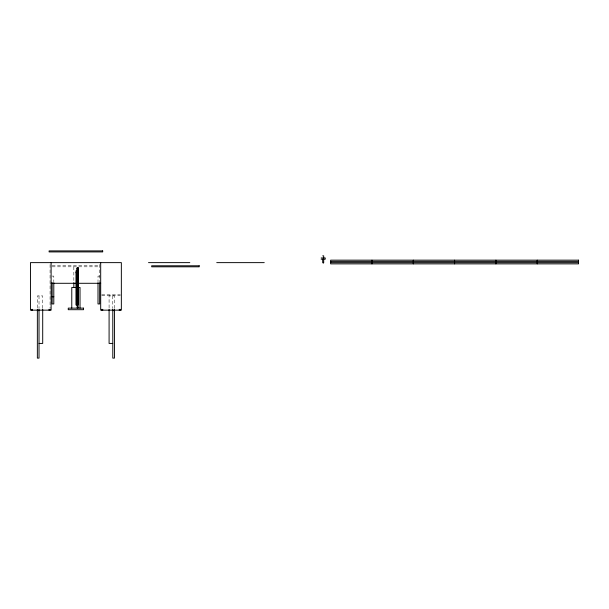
<?xml version="1.0" encoding="UTF-8"?>
<svg xmlns="http://www.w3.org/2000/svg" width="609" height="609" viewBox="0 0 609 609"><rect width="100%" height="100%" fill="white"/><g stroke="black" fill="none" stroke-linecap="round" stroke-linejoin="round"><path stroke-width="0.46" stroke-dasharray="3.04 2.28" d="M52.138 265.783L99.655 265.783M52.138 266.811L77.8 266.811M78.751 266.811L99.655 266.811M52.138 276.09L53.798 276.09L53.798 281.723M99.655 276.09L98.003 276.09L98.003 281.723M101.726 294.825L120.316 294.825M101.726 295.669L120.316 295.669M114.439 308.261L114.439 295.905L109.087 295.905L109.087 308.261M112.787 295.905L112.787 308.261M99.655 264.512L99.655 281.723M73.834 266.811L73.834 282.774M50.075 264.534L50.075 308.245M42.706 308.261L42.706 295.905L37.362 295.905L37.362 308.261M39.014 295.905L39.014 308.261"/><path stroke-width="0.91" d="M323.181 263.157L323.699 262.639L323.699 259.198M78.036 271.02L76.589 270.465L75.973 270.898L75.973 304.942L78.036 304.942M322.717 255.849L323.699 255.849L323.699 257.957M321.126 257.957L325.252 257.957L325.252 259.198L321.126 259.198M330.649 261.39L578.55 261.39M148.505 262.631L189.818 262.631M216.735 262.631L264.253 262.631M323.653 262.639L322.717 262.639L322.671 259.198M330.649 262.631L578.55 262.631M77.214 268.097L78.036 268.097M77.214 268.181L78.036 268.249M77.214 268.295L78.036 268.295M77.214 268.691L78.036 268.691M77.214 268.889L78.036 268.889M78.036 268.972L77.214 268.972L78.036 269.087M77.214 269.292L78.036 269.376M77.214 269.444L78.036 269.498M77.214 269.696L78.036 269.696M77.214 269.901L78.036 269.779M78.036 270.107L77.214 270.107L78.036 270.267M77.214 270.312L78.036 270.312M77.214 270.518L78.036 270.518M77.214 270.609L78.036 270.609M77.214 270.731L78.036 270.678M77.214 271.142L78.036 271.096M77.214 271.355L78.036 271.355M77.214 271.515L78.036 271.447M77.214 271.561L78.036 271.576M77.214 271.781L78.036 271.781M77.214 271.865L78.036 271.865M77.214 272.002L78.036 271.987M77.214 272.208L78.036 272.299M77.214 272.368L78.036 272.429M77.214 272.642L78.036 272.642M77.214 272.725L78.036 272.802M77.214 272.847L78.036 272.862M77.214 273.076L78.036 273.076M78.036 273.167L77.214 273.167L78.036 273.296M77.214 273.517L78.036 273.517M77.214 273.677L78.036 273.601M77.214 273.738L78.036 273.73M77.214 273.959L78.036 273.959M77.214 274.042L78.036 274.042M77.214 274.119L78.036 274.187M77.214 274.408L78.036 274.408M77.214 274.492L78.036 274.568M77.214 274.629L78.036 274.613M77.214 274.857L78.036 274.857M77.214 274.941L78.036 274.941M77.214 275.017L78.036 275.085M77.214 275.306L78.036 275.306M77.214 275.466L78.036 275.39M77.214 275.534L78.036 275.519M77.214 275.847L78.036 275.763M77.214 275.923L78.036 275.976M77.214 276.22L78.036 276.22M77.214 276.303L78.036 276.303M77.214 276.379L78.036 276.456M77.214 276.684L78.036 276.684M77.214 276.768L78.036 276.844M77.214 276.897L78.036 276.92M77.214 277.148L78.036 277.232M77.214 277.384L78.036 277.361M77.214 277.62L78.036 277.62M77.214 277.704L78.036 277.704M77.214 277.78L78.036 277.856M77.214 278.085L78.036 278.085M77.214 278.168L78.036 278.244M77.214 278.305L78.036 278.328M77.214 278.564L78.036 278.648M77.214 278.724L78.036 278.777L77.214 278.8M77.214 279.036L78.036 279.036M77.214 279.12L78.036 279.12M77.214 279.28L78.036 279.196M77.214 279.516L78.036 279.516M77.214 279.6L78.036 279.6M77.214 279.676L78.036 279.759M78.036 280.003L77.214 280.003L78.036 280.163M77.214 280.224L78.036 280.247M77.214 280.49L78.036 280.49M77.214 280.566L78.036 280.65M77.214 280.734L78.036 280.703M77.214 280.977L78.036 281.221M77.214 281.548L78.036 281.465M77.214 281.685L78.036 281.624M77.214 281.716L78.036 281.716M77.214 281.959L78.036 281.959M77.214 282.043L78.036 282.043M77.214 282.119L78.036 282.211M77.214 282.454L78.036 282.454M77.214 282.538L78.036 282.538M77.214 282.705L78.036 282.675M77.214 283.109L78.036 283.208M51.11 283.292L100.691 283.292M77.214 283.451L78.036 283.451M78.036 283.535L77.214 283.535L78.036 283.703M77.214 283.954L78.036 283.954M78.036 284.038L77.214 284.114L78.036 284.213M77.214 284.464L78.036 284.464M77.214 284.54L78.036 284.624M77.214 284.685L78.036 284.715M77.214 284.966L78.036 284.966M77.214 285.126L78.036 285.05M77.214 285.225L78.036 285.195M77.214 285.476L78.036 285.476M77.214 285.636L78.036 285.56M77.214 285.735L78.036 285.705M77.214 285.994L78.036 285.994M77.214 286.146L78.036 286.07M77.214 286.253L78.036 286.215M77.214 286.504L78.036 286.504M77.214 286.58L78.036 286.58M77.214 286.664L78.036 286.763M77.214 287.022L78.036 287.022M77.214 287.098L78.036 287.098M77.214 287.174L78.036 287.242M76.49 287.471L71.778 287.471L71.771 308.131M77.214 287.539L80.023 287.471L80.03 308.131M77.214 287.615L78.036 287.798M77.214 288.133L78.036 288.057M78.036 288.217L77.214 288.285L78.036 288.323M77.214 288.658L78.036 288.582M77.214 288.735L78.036 288.803L77.214 288.841M77.214 289.1L78.036 289.176M77.214 289.26L78.036 289.26M77.214 289.328L78.036 289.366M77.214 289.625L78.036 289.625M77.214 289.701L78.036 289.785M77.214 289.854L78.036 289.892M77.214 290.158L78.036 290.158M77.214 290.227L78.036 290.31M77.214 290.379L78.036 290.424M77.214 290.683L78.036 290.683M77.214 290.836L78.036 290.759M77.214 290.904L78.036 290.95M77.214 291.216L78.036 291.216M77.214 291.285L78.036 291.285M77.214 291.368L78.036 291.437L77.214 291.483M77.214 291.741L78.036 291.818M77.214 291.901L78.036 291.97M77.214 292.016L78.036 292.016M77.214 292.274L78.036 292.35M77.214 292.434L78.036 292.434M77.214 292.548L78.036 292.503M77.214 292.815L78.036 292.815M77.214 292.883L78.036 292.967M77.214 293.036L78.036 293.081M77.214 293.348L78.036 293.348M77.214 293.5L78.036 293.424M77.214 293.622L78.036 293.568M77.214 293.888L78.036 293.888M77.214 293.957L78.036 293.957M77.214 294.04L78.036 294.109L77.214 294.155M77.214 294.421L78.036 294.497M77.214 294.573L78.036 294.649M77.214 294.695L78.036 294.695M77.214 294.962L78.036 294.962M77.214 295.114L78.036 295.038M77.214 295.182L78.036 295.236M77.214 295.502L78.036 295.502M77.214 295.571L78.036 295.654M77.214 295.723L78.036 295.776M77.214 296.043L78.036 296.043M77.214 296.111L78.036 296.111M77.214 296.271L78.036 296.195M77.214 296.317L78.036 296.317M77.214 296.591L78.036 296.659L77.214 296.735M52.138 296.743L53.798 296.743M77.214 296.811L78.036 296.857M78.036 297.131L77.214 297.131L78.036 297.276M77.214 297.405L78.036 297.352M77.214 297.672L78.036 297.672M77.214 297.74L78.036 297.74M78.036 297.824L77.214 297.9L78.036 297.946M77.214 298.22L78.036 298.288M77.214 298.44L78.036 298.364M77.214 298.494L78.036 298.494M77.214 298.836L78.036 298.768M77.214 298.912L78.036 298.912M77.214 299.042L78.036 298.989M77.214 299.308L78.036 299.308M77.214 299.461L78.036 299.377M77.214 299.59L78.036 299.537M77.214 299.856L78.036 299.925M77.214 300.001L78.036 300.077L77.214 300.138M77.214 300.404L78.036 300.473M77.214 300.549L78.036 300.549L77.214 300.686M77.214 300.953L78.036 300.953L77.214 301.097M77.214 301.234L78.036 301.173M77.214 301.501L78.036 301.569M78.036 301.645L77.214 301.721L78.036 301.782M77.214 302.117L78.036 302.049M77.214 302.193L78.036 302.193M77.214 302.27L78.036 302.33M77.214 302.604L78.036 302.604M77.214 302.742L78.036 302.665M77.214 302.879L78.036 302.818M77.214 303.153L78.036 303.213M77.214 303.29L78.036 303.366M77.214 303.427L78.036 303.427M77.214 303.701L78.036 303.762M77.214 303.838L78.036 303.838M77.214 303.921L78.036 303.975M77.214 304.249L78.036 304.249M77.214 304.31L78.036 304.393M77.214 304.47L78.036 304.53M77.214 304.858L78.036 304.797M77.214 307.202L78.036 307.202M37.362 310.598L39.014 310.598M112.787 310.598L114.439 310.598M39.014 343.423L42.706 343.423L42.706 309.212M112.787 343.423L109.087 343.423L109.087 309.212M75.973 272.657L76.589 273.091M537.229 260.15L537.229 261.39M537.229 262.631L537.229 263.872M495.916 260.15L495.916 261.39M495.916 262.631L495.916 263.872M454.596 260.15L454.596 261.39M454.596 262.631L454.596 263.872M413.283 260.15L413.283 261.39M413.283 262.631L413.283 263.872M371.962 260.15L371.962 261.39M371.962 262.631L371.962 263.872M120.316 309.303L120.316 310.148M119.28 309.303L119.28 310.148M114.439 309.212L114.439 358.107L112.787 358.107L112.787 309.212M102.754 309.303L102.754 310.148M101.726 309.303L101.726 310.148M100.691 262.631L100.691 310.148L121.351 310.148L121.351 262.631L30.45 262.631L30.45 310.148L51.11 310.148L51.11 262.631M99.655 282.66L99.655 303.952L98.003 303.952L98.003 282.66M78.036 267.777L78.036 308.04M77.214 267.777L77.214 308.055M76.589 270.465L76.589 304.942M73.834 282.774L73.834 287.471M53.798 282.66L53.798 303.952L52.138 303.952L52.138 282.66M50.075 309.303L50.075 310.148M49.04 309.303L49.04 310.148M39.014 309.212L39.014 358.107L37.362 358.107L37.362 309.212M32.513 309.303L32.513 310.148M31.485 309.303L31.485 310.148M102.7 250.893L49.101 250.893L49.101 251.92L102.7 251.92L102.7 250.893M578.55 260.15L330.649 260.15L330.649 263.872L578.55 263.872L578.55 260.15M199.196 265.783L151.679 265.783L151.679 266.811L199.196 266.811L199.196 265.783M78.036 267.861L77.214 267.861L78.036 267.907M78.036 268.493L77.214 268.493L78.036 268.577M78.036 282.949L77.214 282.949L78.036 283.033M83.547 308.131L68.254 308.131L68.254 309.699L83.547 309.699L83.547 308.131"/></g></svg>
